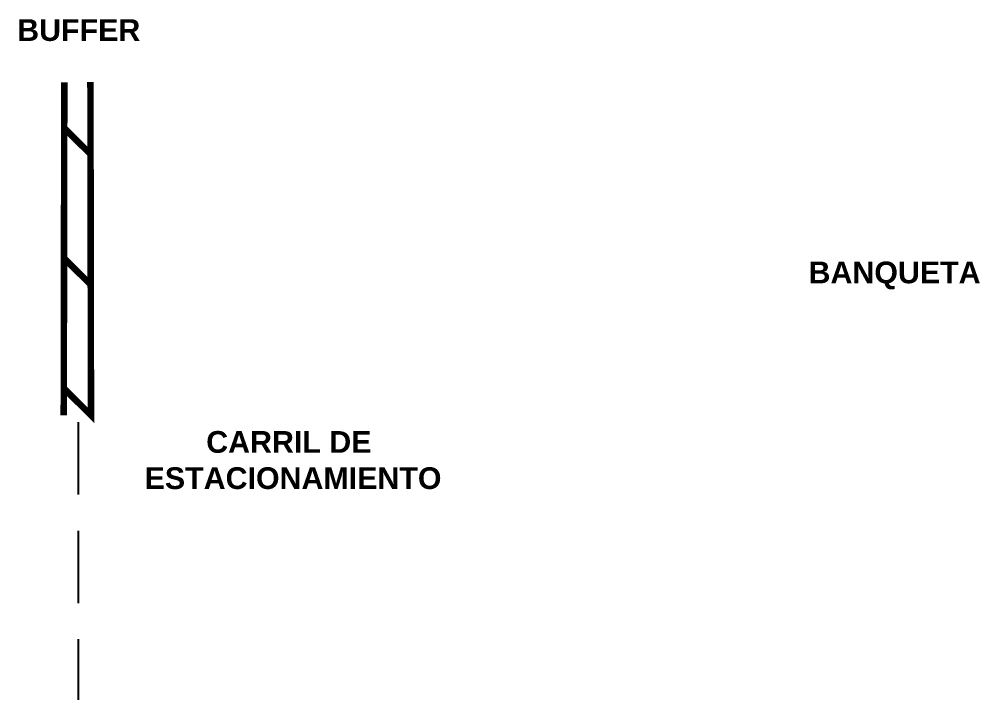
# Model space of a CAD drawing. Header units: metres. Extents: x 668617 to 675126, y 2286318 to 2293677.
# Drawn here: x 672207.63 to 672214.26, y 2287842.42 to 2287847.07 of the extents above; entities that cross this region are included whole.
import ezdxf

# ---------------------------------------------------------------- set-up
doc = ezdxf.new("R2010")
doc.units = ezdxf.units.M
doc.header["$MEASUREMENT"] = 0
doc.linetypes.add('DASHED', pattern=[0.75, 0.5, -0.25])
doc.layers.add('DMTG_SECCIONES_VIALES', color=250, linetype='Continuous')
doc.styles.get("Standard").update_dxf_attribs({"font": 'arial.ttf'})

msp = doc.modelspace()

# ---------------------------------------------------------------- linework, layer by layer
at = {"layer": 'DMTG_SECCIONES_VIALES', "const_width": 0.04507}
for points in [[(672207.94091, 2287844.33593), (672207.94474, 2287846.63632)], [(672207.94527, 2287846.31898), (672208.12584, 2287846.13902)], [(672207.94678, 2287845.41767), (672208.12734, 2287845.23771)]]:
    msp.add_lwpolyline(points, dxfattribs=at)
at = {"layer": 'DMTG_SECCIONES_VIALES'}
msp.add_lwpolyline([(672207.94828, 2287844.51636, 0.04507, 0.04507, 0), (672208.12884, 2287844.33639, 0.04507, 0.04507, 0), (672208.12501, 2287846.63662, 0, 0, 0)], format="xyseb", dxfattribs=at)
at = {"layer": 'DMTG_SECCIONES_VIALES', "linetype": 'DASHED'}
msp.add_lwpolyline([(672208.04355, 2287840.03977), (672208.04355, 2287844.33593)], dxfattribs=at)

# ---------------------------------------------------------------- texts
at = {"layer": 'DMTG_SECCIONES_VIALES', "char_height": 0.15}
for s, insert, attachment_point in [('\\pxqc;{\\fArial|b1|i0|c0|p34;BUFFER}', (672209.85693, 2287847.07129), 3), ('\\pxqc;{\\fArial|b1|i0|c0|p34;BANQUETA}', (672211.86226, 2287845.39797), 1), ('\\pxqc;{\\fArial|b1|i0|c0|p34;CARRIL DE\\P ESTACIONAMIENTO}', (672211.30693, 2287844.22763), 3)]:
    msp.add_mtext_dynamic_manual_height_columns(s, width=3.6251352, gutter_width=1, heights=[1.62792], dxfattribs=dict(at, insert=insert, attachment_point=attachment_point))

doc.saveas('drawing.dxf')
